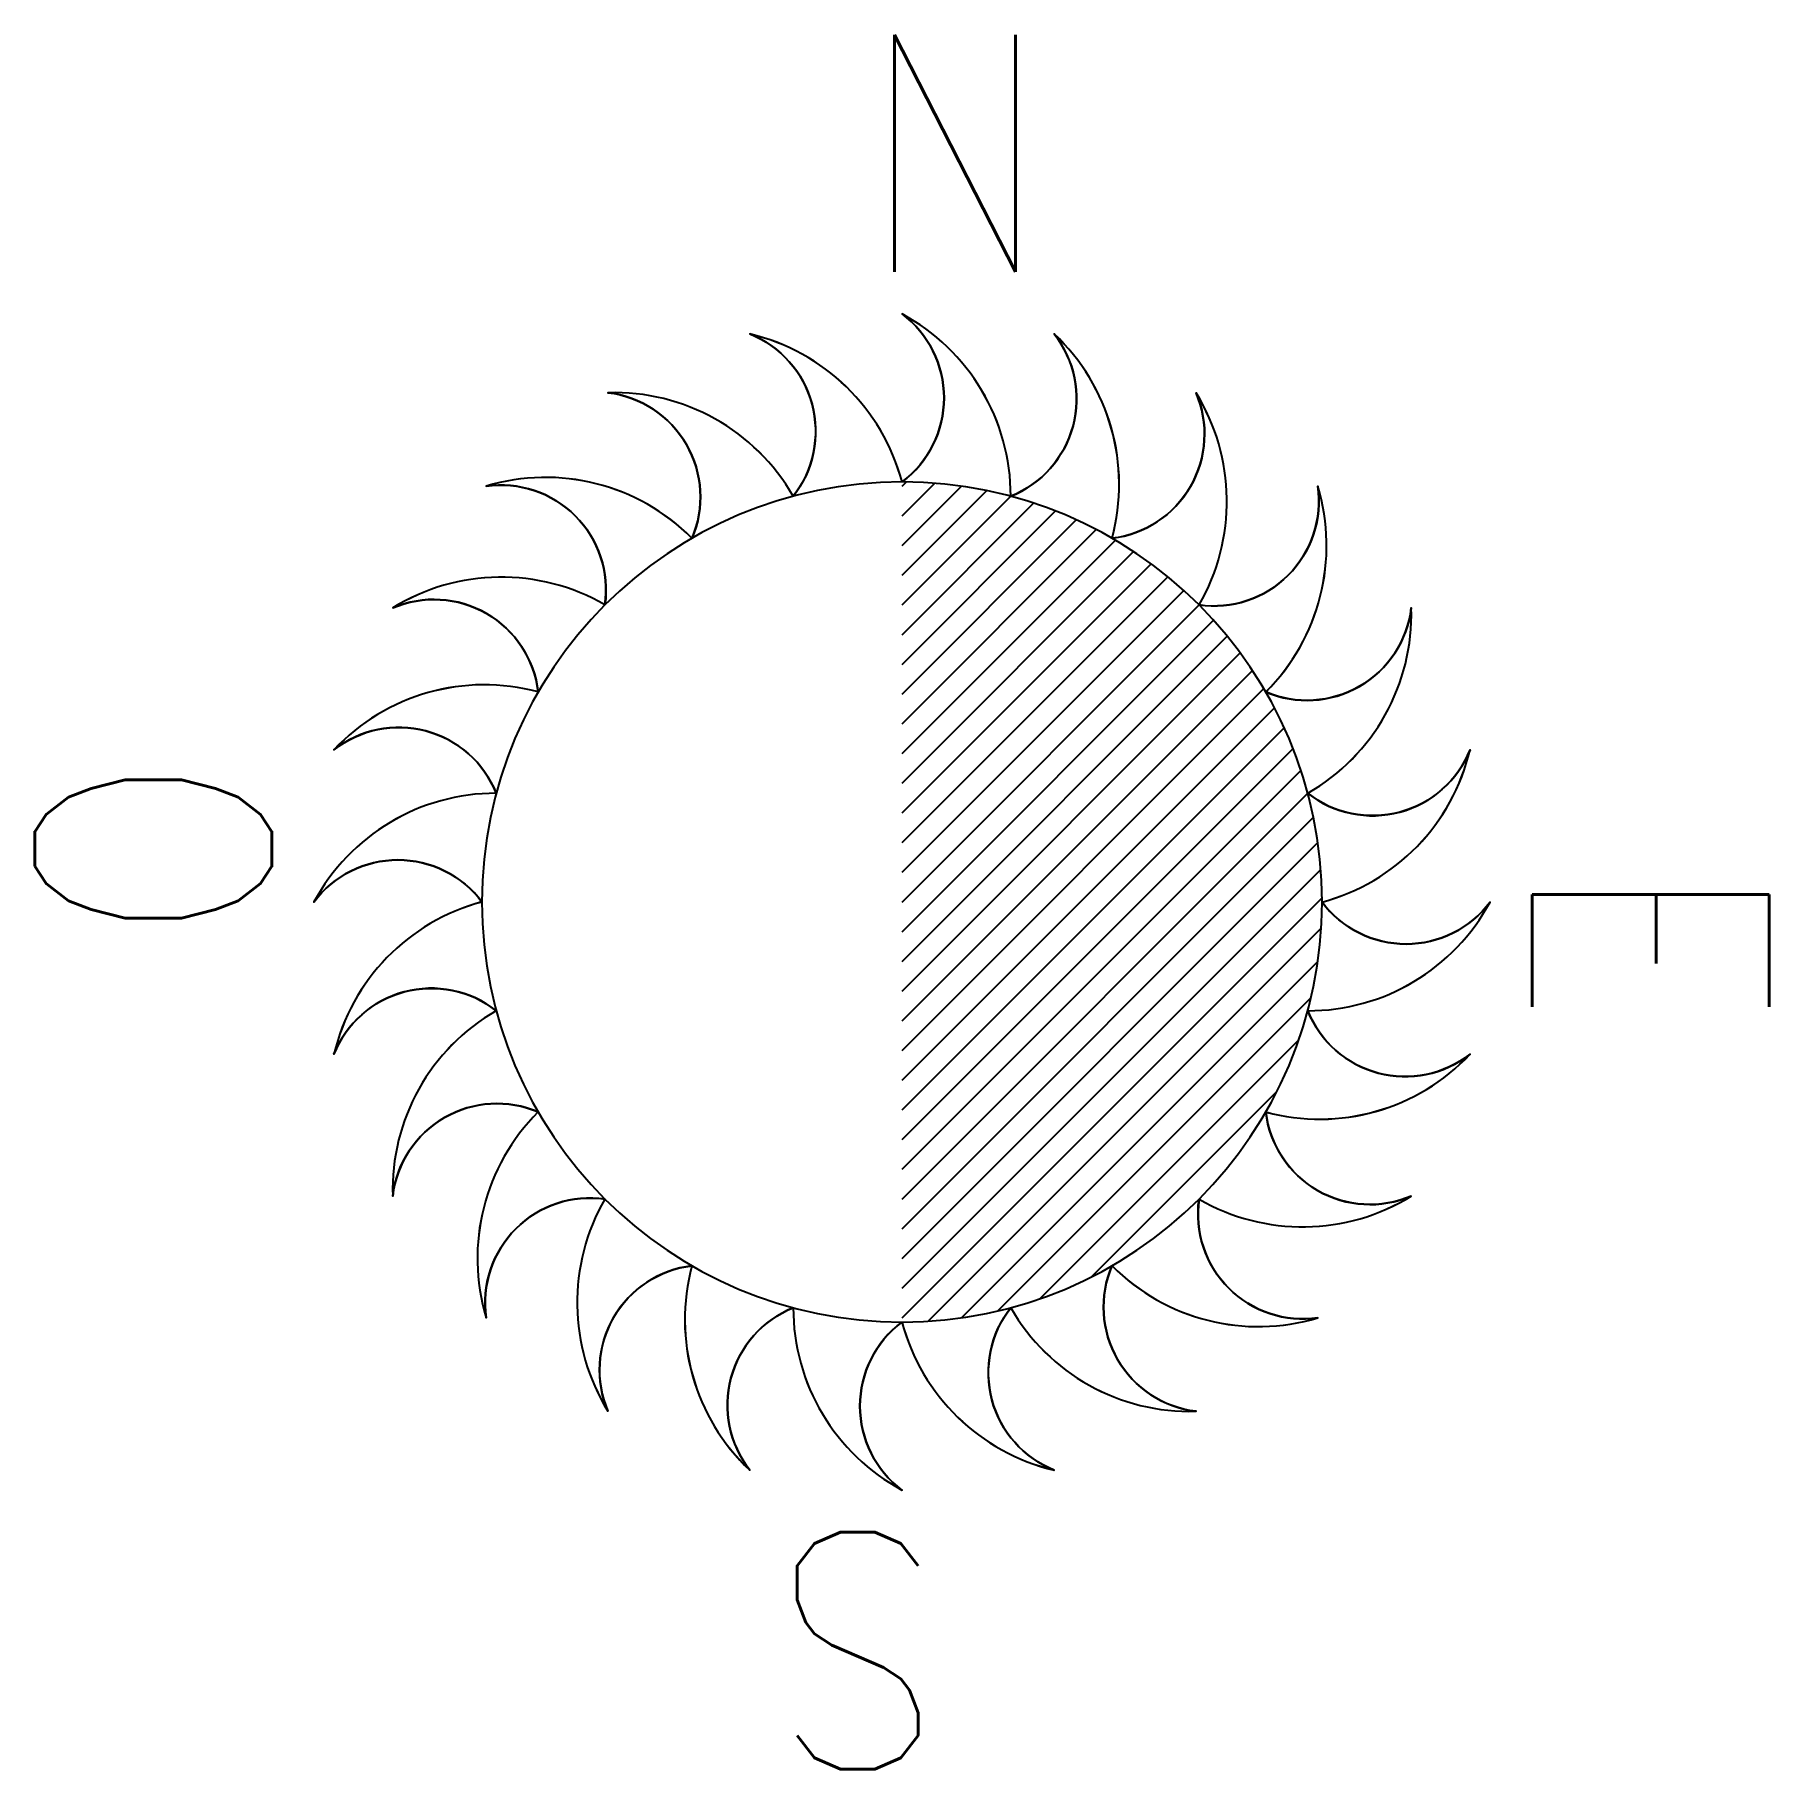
# Model space of a CAD drawing. Extents: x -1.17 to 1.17, y -1.17 to 1.17.
import ezdxf

# ---------------------------------------------------------------- set-up
doc = ezdxf.new("R2010")
doc.units = 0
doc.header["$LTSCALE"] = 0.375
doc.linetypes.add('PTS_EXT', pattern=[0])
doc.layers.get('0').update_dxf_attribs({"linetype": 'CONTINUOUS'})
doc.layers.add('PERIM_TRAMA', color=7, linetype='CONTINUOUS')
doc.styles.get("Standard").update_dxf_attribs({"font": 'simplex', "height": 0.1})

msp = doc.modelspace()

# ---------------------------------------------------------------- linework, layer by layer
at = {"color": 0, "linetype": 'CONTINUOUS'}
for p, q in [((0, 0.561), (0.0057, 0.5666)), ((0, 0.5209), (0.0441, 0.565)), ((0, 0.4808), (0.0801, 0.561)), ((0, 0.4408), (0.1143, 0.555)), ((0, 0.4007), (0.1467, 0.5474)), ((0, 0.3606), (0.1775, 0.5382)), ((0, 0.3206), (0.207, 0.5275)), ((0, 0.2805), (0.2351, 0.5156)), ((0, 0.2404), (0.262, 0.5025)), ((0, 0.2004), (0.2878, 0.4882)), ((0, 0.1603), (0.3125, 0.4728)), ((0, 0.1202), (0.3361, 0.4563)), ((0, 0.0801), (0.3586, 0.4388)), ((0, 0.0401), (0.3802, 0.4202)), ((0, 0), (0.4007, 0.4007)), ((0, -0.0401), (0.4202, 0.3802)), ((0, -0.0802), (0.4388, 0.3586)), ((0, -0.1202), (0.4563, 0.3361)), ((0, -0.1603), (0.4728, 0.3125)), ((0, -0.2004), (0.4882, 0.2878)), ((0, -0.2404), (0.5025, 0.262)), ((0, -0.2805), (0.5156, 0.2351)), ((0, -0.3206), (0.5275, 0.207)), ((0, -0.3606), (0.5382, 0.1775)), ((0, -0.4007), (0.5474, 0.1467)), ((0, -0.4408), (0.555, 0.1143)), ((0, -0.4808), (0.561, 0.0801)), ((0, -0.5209), (0.565, 0.044)), ((0, -0.561), (0.5667, 0.0057)), ((0.0355, -0.5656), (0.5656, -0.0355)), ((0.0801, -0.561), (0.561, -0.0802)), ((0.1295, -0.5517), (0.5517, -0.1295)), ((0.186, -0.5353), (0.5353, -0.186)), ((0.2556, -0.5058), (0.5058, -0.2556)), ((0.4003, -0.4012), (0.4012, -0.4003))]:
    msp.add_line(p, q, dxfattribs=at)
for centre, radius, start, end in [((-0.085, 0.68), 0.1417, 306.87, 53.1301), ((-0.1322, 0.5478), 0.2789, 359.911, 61.7003), ((-0.2581, 0.6348), 0.1417, 321.87, 68.1301), ((-0.2695, 0.4949), 0.2789, 14.9111, 76.7003), ((0.0939, 0.6788), 0.1417, 291.87, 38.13), ((0.0141, 0.5634), 0.2789, 344.911, 46.7003), ((-0.3884, 0.4083), 0.2789, 29.9111, 91.7003), ((-0.4136, 0.5464), 0.1417, 336.87, 83.1301), ((0.2664, 0.6314), 0.1417, 276.87, 23.13), ((0.1594, 0.5405), 0.2789, 329.911, 31.7003), ((0, 0), 0.5667, 90, 270), ((-0.4809, 0.2939), 0.2789, 44.9111, 106.7), ((-0.541, 0.4207), 0.1417, 351.87, 98.1301), ((0, 0), 0.5667, 0, 90), ((0.4207, 0.541), 0.1417, 261.87, 8.13), ((0.2939, 0.4808), 0.2789, 314.911, 16.7003), ((-0.5405, 0.1594), 0.2789, 59.9111, 121.7), ((-0.6314, 0.2664), 0.1417, 6.8699, 113.13), ((0.5464, 0.4136), 0.1417, 246.87, 353.13), ((0.4083, 0.3884), 0.2789, 299.911, 1.7003), ((-0.5634, 0.0141), 0.2789, 74.9111, 136.7), ((-0.6789, 0.0939), 0.1417, 21.8699, 128.13), ((0.6349, 0.2581), 0.1417, 231.87, 338.13), ((0.4949, 0.2695), 0.2789, 284.911, 346.7), ((-0.5478, -0.1322), 0.2789, 89.9111, 151.7), ((-0.68, -0.085), 0.1417, 36.8699, 143.13), ((0, 0), 0.5667, 270, 0), ((-0.4949, -0.2695), 0.2789, 104.911, 166.7), ((0.5478, 0.1322), 0.2789, 269.911, 331.7), ((0.68, 0.085), 0.1417, 216.87, 323.13), ((-0.6349, -0.2581), 0.1417, 51.8699, 158.13), ((-0.4083, -0.3884), 0.2789, 119.911, 181.7), ((0.6789, -0.0939), 0.1417, 201.87, 308.13), ((0.5634, -0.0141), 0.2789, 254.911, 316.7), ((-0.5464, -0.4136), 0.1417, 66.8699, 173.13), ((-0.2939, -0.4808), 0.2789, 134.911, 196.7), ((0.6314, -0.2664), 0.1417, 186.87, 293.13), ((0.5405, -0.1594), 0.2789, 239.911, 301.7), ((-0.4207, -0.541), 0.1417, 81.8699, 188.13), ((-0.1594, -0.5405), 0.2789, 149.911, 211.7), ((0.541, -0.4208), 0.1417, 171.87, 278.13), ((-0.2664, -0.6314), 0.1417, 96.8699, 203.13), ((-0.0141, -0.5634), 0.2789, 164.911, 226.7), ((0.4136, -0.5464), 0.1417, 156.87, 263.13), ((0.4809, -0.2939), 0.2789, 224.911, 286.7), ((-0.0939, -0.6789), 0.1417, 111.87, 218.13), ((0.1322, -0.5478), 0.2789, 179.911, 241.7), ((0.2581, -0.6349), 0.1417, 141.87, 248.13), ((0.3884, -0.4083), 0.2789, 209.911, 271.7), ((0.085, -0.68), 0.1417, 126.87, 233.13), ((0.2695, -0.4949), 0.2789, 194.911, 256.7)]:
    msp.add_arc(centre, radius, start, end, dxfattribs=at)
at = {"layer": 'PERIM_TRAMA', "color": 0, "linetype": 'PTS_EXT'}
msp.add_lwpolyline([(-0.7934, 0, -0.499999), (-0.5667, 0, 0.276216), (-0.7663, -0.2053, -0.499922), (-0.5474, -0.1467, 0.276361), (-0.6871, -0.3967, -0.499885), (-0.4908, -0.2833, 0.276323), (-0.561, -0.561, -0.499958), (-0.4007, -0.4007, 0.276315), (-0.3967, -0.6871, -0.499903), (-0.2833, -0.4908, 0.276286), (-0.2053, -0.7664, -0.499998), (-0.1467, -0.5474, 0.276381), (0, -0.7934, -0.499945), (0, -0.5667, 0.27624), (0.2053, -0.7664, -0.499999), (0.1467, -0.5474, 0.276244), (0.3967, -0.6871, -0.500007), (0.2833, -0.4908, 0.27631), (0.561, -0.561, -0.499999), (0.4007, -0.4007, 0.276242), (0.6871, -0.3967, -0.499999), (0.4908, -0.2833, 0.276346), (0.7663, -0.2053, -0.500079), (0.5474, -0.1467, 0.276329), (0.7934, 0, -0.499999), (0.5667, 0, 0.276409), (0.7663, 0.2053, -0.499999), (0.5474, 0.1467, 0.276385), (0.6871, 0.3967, -0.499999), (0.4908, 0.2834, 0.276375), (0.561, 0.561, -0.499999), (0.4007, 0.4007, 0.27635), (0.3967, 0.6871, -0.499999), (0.2833, 0.4907, 0.276333), (0.2053, 0.7663, -0.499979), (0.1467, 0.5474, 0.276268), (0, 0.7934, -0.499999), (0, 0.5667, 0.276319), (-0.2053, 0.7663, -0.499999), (-0.1467, 0.5474, 0.276491), (-0.3967, 0.6871, -0.499999), (-0.2833, 0.4907, 0.276545), (-0.561, 0.561, -0.499967), (-0.4007, 0.4007, 0.276311), (-0.6871, 0.3967, -0.499993), (-0.4908, 0.2834, 0.2764), (-0.7663, 0.2053, -0.499999), (-0.5474, 0.1467, 0.27624), (-0.7934, 0)], format="xyb", close=True, dxfattribs=at)

# ---------------------------------------------------------------- texts
at = {"color": 0, "linetype": 'CONTINUOUS', "width": 0.85}
for s, rotation, p in [('N', 0, (-0.0567, 0.85)), ('O', 90, (-0.85, -0.0567)), ('E', 270, (0.85, 0.0567)), ('S', 180, (0.0567, -0.85))]:
    msp.add_text(s, height=0.32, rotation=rotation, dxfattribs=at).set_placement(p)

doc.saveas('drawing.dxf')
